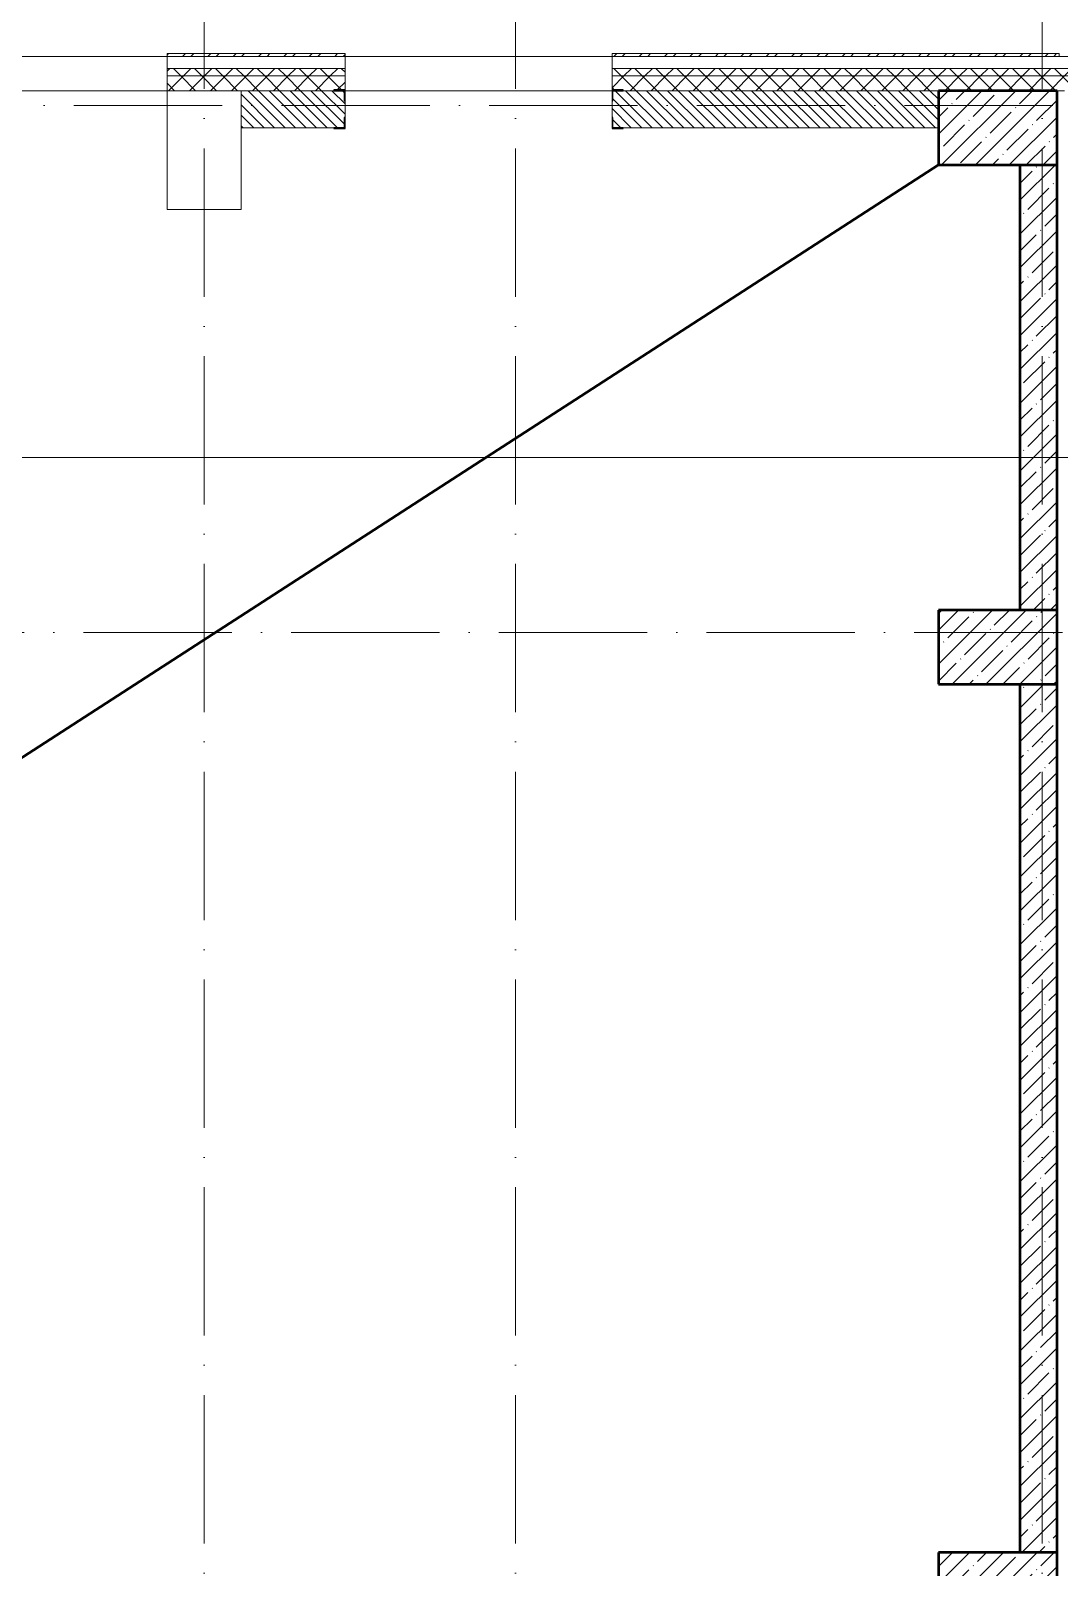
# Model space of a CAD drawing. Header units: millimetres. Extents: x -537608 to 253996, y -217170 to 186033.
# Drawn here: x -110904 to -103970, y 170271 to 180625 of the extents above; entities that cross this region are included whole.
import ezdxf

# ---------------------------------------------------------------- set-up
doc = ezdxf.new("R2010")
doc.units = ezdxf.units.MM
doc.linetypes.add('50_200_ШТРИХ_1Т_ш5_п1_п1_', pattern=[1400, 1000, -200, 0, -200])
for name, color, linetype, lineweight in [('A-DETL-____-OTLN-1', 7, 'Continuous', 50), ('A-GENM-____-MCUT', 7, 'Continuous', 25), ('A-GENM-____-OTLN-1', 7, 'Continuous', 25), ('A-WALL-____-MCUT', 7, 'Continuous', 13), ('A-WALL-____-MCUT-1', 7, 'Continuous', 9), ('A-WALL-____-MCUT-2', 7, 'Continuous', 50), ('A-WALL-____-OTLN', 7, 'Continuous', 9), ('A-WALL-____-PATT-1', 7, 'Continuous', 9), ('A-WALL-FNSH-MCUT-1', 7, 'Continuous', 9), ('S-COLS-____-MCUT', 7, 'Continuous', 50), ('S-COLS-____-OTLN', 7, 'Continuous', 9), ('S-GRID-____-OTLN-1', 7, '50_200_ШТРИХ_1Т_ш5_п1_п1_', 9)]:
    doc.layers.add(name, color=color, linetype=linetype, lineweight=lineweight)
doc.layers.add('G-____-____-SYMB-1', color=9, linetype='Continuous', lineweight=9, true_color=0x808080)
pattern_1 = [(45, (-178684.97, 94540.11), (-70.71068, 70.71068), []), (135, (-178684.97, 94540.11), (-70.71068, -70.71068), [])]
pattern_2 = [(45, (-178684.97, 94540.11), (-114.04925, 114.04925), []), (45, (-178570.92, 94540.11), (-114.04925, 114.04925), [201.612, -40.322, 3.353, -36.97])]

# ---------------------------------------------------------------- blocks, each defined once
blk = doc.blocks.new('BSC_Колонна _Прямоугольная - 500х800-V80-АР1_План отверстий 3 этажа в осях 1-64_Ю-ЯЯ')
at = {"layer": 'S-COLS-____-OTLN'}
for p, q in [((-250, 400), (250, 400)), ((-250, -150), (-250, 400)), ((250, 400), (250, -400))]:
    blk.add_line(p, q, dxfattribs=at)
blk = doc.blocks.new('BSC_Колонна _Прямоугольная - 500х800-V81-АР1_План отверстий 3 этажа в осях 1-64_Ю-ЯЯ')
at = {"layer": 'S-COLS-____-OTLN'}
h = blk.add_hatch(dxfattribs=at)
h.set_pattern_fill('FP_89', color=256, style=0, pattern_type=2)
h.set_pattern_definition([(315, (-85431.04, 74300), (114.04925, 114.04925), []), (315, (-85431.04, 74185.95), (114.04925, 114.04925), [201.613, -40.323, 3.353, -36.97])])
h.paths.add_polyline_path([(-250, 400), (-250, -400), (250, -400), (250, 400)], flags=0)
at = {"layer": 'S-COLS-____-MCUT'}
for p, q in [((250, 400), (-250, 400)), ((-250, 400), (-250, -400)), ((250, -400), (250, 400)), ((-250, -400), (250, -400))]:
    blk.add_line(p, q, dxfattribs=at)
blk = doc.blocks.new('BSC_Колонна _Прямоугольная - 500х800-V82-АР1_План отверстий 3 этажа в осях 1-64_Ю-ЯЯ')
at = {"layer": 'S-COLS-____-OTLN'}
h = blk.add_hatch(dxfattribs=at)
h.set_pattern_fill('FP_90', color=256, style=0, pattern_type=2)
h.set_pattern_definition([(315, (-81931.04, 74300), (114.04925, 114.04925), []), (315, (-81931.04, 74185.95), (114.04925, 114.04925), [201.613, -40.323, 3.353, -36.97])])
h.paths.add_polyline_path([(-250, 400), (-250, -400), (250, -400), (250, 400)], flags=0)
at = {"layer": 'S-COLS-____-MCUT'}
for p, q in [((250, 400), (-250, 400)), ((-250, 400), (-250, -400)), ((250, -400), (250, 400)), ((-250, -400), (250, -400))]:
    blk.add_line(p, q, dxfattribs=at)
blk = doc.blocks.new('BSC_Колонна _Прямоугольная - 500х800-V83-АР1_План отверстий 3 этажа в осях 1-64_Ю-ЯЯ')
at = {"layer": 'S-COLS-____-OTLN'}
h = blk.add_hatch(dxfattribs=at)
h.set_pattern_fill('FP_91', color=256, style=0, pattern_type=2)
h.set_pattern_definition([(315, (-75581.04, 74300), (114.04925, 114.04925), []), (315, (-75581.04, 74185.95), (114.04925, 114.04925), [201.613, -40.323, 3.353, -36.97])])
h.paths.add_polyline_path([(-250, 400), (-250, -400), (250, -400), (250, 400)], flags=0)
at = {"layer": 'S-COLS-____-MCUT'}
for p, q in [((250, 400), (-250, 400)), ((-250, 400), (-250, -400)), ((250, -400), (250, 400)), ((-250, -400), (250, -400))]:
    blk.add_line(p, q, dxfattribs=at)
blk = doc.blocks.new('Фахверк_СКБ_Уголок - 250_2160-27509414-АР1_План отверстий 3 этажа в осях 1-64_Ю-ЯЯ')
at = {"layer": 'A-GENM-____-MCUT'}
for p, q in [((200, 181), (125, 181)), ((125, 181), (125, 106)), ((125, 106), (131, 106)), ((131, 106), (131, 175)), ((131, 175), (200, 175)), ((200, 175), (200, 181)), ((131, -6), (125, -6)), ((125, -6), (125, -81)), ((125, -81), (200, -81)), ((131, -75), (131, -6)), ((200, -75), (131, -75)), ((200, -81), (200, -75))]:
    blk.add_line(p, q, dxfattribs=at)

msp = doc.modelspace()

# ---------------------------------------------------------------- hatches: boundary and pattern name
at = {"layer": 'A-WALL-____-PATT-1'}
h = msp.add_hatch(dxfattribs=at)
h.set_pattern_fill('FP_6', color=256, style=0, pattern_type=2)
h.set_pattern_definition([(45, (-178684.97, 94540.11), (-85.53659, 85.53659), []), (45, (-178627.95, 94540.11), (-85.53659, 85.53659), [])])
h.paths.add_polyline_path([(-103969.9702, 180451.1558), (-103969.9702, 180471.1558), (-106984.9702, 180471.1558), (-106984.9702, 180451.1558), (-104465.4961, 180451.1558)], flags=0)
h.paths.add_polyline_path([(-109984.9702, 180451.1558), (-108784.9702, 180451.1558), (-108784.9702, 180471.1558), (-109984.9702, 180471.1558)], flags=0)
h.paths.add_polyline_path([(-114784.9702, 180451.1558), (-114784.9702, 180471.1558), (-116034.9702, 180471.1558), (-116034.9702, 180451.1558), (-115070.2818, 180451.1558)], flags=0)
h.paths.add_polyline_path([(-112984.9702, 180451.1558), (-111784.9702, 180451.1558), (-111784.9702, 180471.1558), (-112984.9702, 180471.1558)], flags=0)
h.paths.add_polyline_path([(-117834.9702, 180451.1558), (-117834.9702, 180471.1558), (-119034.9702, 180471.1558), (-119034.9702, 180451.1558), (-118605.2104, 180451.1558)], flags=0)
h.paths.add_polyline_path([(-122034.9702, 180451.1558), (-120834.9702, 180451.1558), (-120834.9702, 180471.1558), (-122034.9702, 180471.1558)], flags=0)
h.paths.add_polyline_path([(-123834.9702, 180451.1558), (-123834.9702, 180471.1558), (-125034.9702, 180471.1558), (-125034.9702, 180451.1558)], flags=0)
h.paths.add_polyline_path([(-126834.9702, 180451.1558), (-126834.9702, 180471.1558), (-128519.9702, 180471.1558), (-128519.9702, 180451.1558)], flags=0)
h = msp.add_hatch(dxfattribs=at)
h.set_pattern_fill('FP_4', color=256, style=0, pattern_type=2)
h.set_pattern_definition(pattern_1)
h.paths.add_polyline_path([(-77204.9702, 180321.1558), (-77204.9702, 180371.1558), (-84184.9702, 180371.1558), (-84184.9702, 180321.1558), (-79720.996, 180321.1558)], flags=0)
h.paths.add_polyline_path([(-85184.9702, 180321.1558), (-85184.9702, 180371.1558), (-86934.9702, 180371.1558), (-86934.9702, 180321.1558), (-86790.8532, 180321.1558)], flags=0)
h.paths.add_polyline_path([(-92859.9702, 180321.1558), (-91734.9702, 180321.1558), (-91734.9702, 180371.1558), (-92859.9702, 180371.1558)], flags=0)
h.paths.add_polyline_path([(-94659.9702, 180321.1558), (-94659.9702, 180371.1558), (-95784.9702, 180371.1558), (-95784.9702, 180321.1558), (-94744.4425, 180321.1558)], flags=0)
h.paths.add_polyline_path([(-98279.371, 180321.1558), (-97584.9702, 180321.1558), (-97584.9702, 180371.1558), (-98634.9702, 180371.1558), (-98634.9702, 180321.1558)], flags=0)
h.paths.add_polyline_path([(-101634.9702, 180321.1558), (-100434.9702, 180321.1558), (-100434.9702, 180371.1558), (-101634.9702, 180371.1558)], flags=0)
h.paths.add_polyline_path([(-103434.9702, 180321.1558), (-103434.9702, 180371.1558), (-106984.9702, 180371.1558), (-106984.9702, 180321.1558), (-104465.4961, 180321.1558)], flags=0)
h.paths.add_polyline_path([(-108784.9702, 180321.1558), (-108784.9702, 180371.1558), (-109984.9702, 180371.1558), (-109984.9702, 180321.1558)], flags=0)
h.paths.add_polyline_path([(-114784.9702, 180321.1558), (-114784.9702, 180371.1558), (-116034.9702, 180371.1558), (-116034.9702, 180321.1558), (-115070.2818, 180321.1558)], flags=0)
h.paths.add_polyline_path([(-112984.9702, 180321.1558), (-111784.9702, 180321.1558), (-111784.9702, 180371.1558), (-112984.9702, 180371.1558)], flags=0)
h.paths.add_polyline_path([(-120834.9702, 180321.1558), (-120834.9702, 180371.1558), (-122034.9702, 180371.1558), (-122034.9702, 180321.1558)], flags=0)
h.paths.add_polyline_path([(-117834.9702, 180321.1558), (-117834.9702, 180371.1558), (-119034.9702, 180371.1558), (-119034.9702, 180321.1558), (-118605.2104, 180321.1558)], flags=0)
h.paths.add_polyline_path([(-123834.9702, 180321.1558), (-123834.9702, 180371.1558), (-125034.9702, 180371.1558), (-125034.9702, 180321.1558)], flags=0)
h.paths.add_polyline_path([(-126834.9702, 180321.1558), (-126834.9702, 180371.1558), (-128634.9702, 180371.1558), (-128634.9702, 180321.1558)], flags=0)
h = msp.add_hatch(dxfattribs=at)
h.set_pattern_fill('FP_4', color=256, style=0, pattern_type=2)
h.set_pattern_definition(pattern_1)
h.paths.add_polyline_path([(-77284.9702, 180221.1558), (-77204.9702, 180221.1558), (-77204.9702, 180321.1558), (-84184.9702, 180321.1558), (-84184.9702, 180221.1558), (-77334.9702, 180221.1558)], flags=0)
h.paths.add_polyline_path([(-85184.9702, 180221.1558), (-85184.9702, 180321.1558), (-86934.9702, 180321.1558), (-86934.9702, 180227.1558), (-86859.9702, 180227.1558), (-86859.9702, 180221.1558), (-85684.9702, 180221.1558)], flags=0)
h.paths.add_polyline_path([(-94734.9702, 180221.1558), (-94734.9702, 180227.1558), (-94659.9702, 180227.1558), (-94659.9702, 180321.1558), (-95784.9702, 180321.1558), (-95784.9702, 180221.1558), (-94744.4425, 180221.1558)], flags=0)
h.paths.add_polyline_path([(-92093.246, 180221.1558), (-91809.9702, 180221.1558), (-91809.9702, 180227.1558), (-91734.9702, 180227.1558), (-91734.9702, 180321.1558), (-92859.9702, 180321.1558), (-92859.9702, 180227.1558), (-92784.9702, 180227.1558), (-92784.9702, 180221.1558)], flags=0)
h.paths.add_polyline_path([(-97659.9702, 180221.1558), (-97659.9702, 180227.1558), (-97584.9702, 180227.1558), (-97584.9702, 180321.1558), (-98634.9702, 180321.1558), (-98634.9702, 180227.1558), (-98559.9702, 180227.1558), (-98559.9702, 180221.1558), (-98279.371, 180221.1558)], flags=0)
h.paths.add_polyline_path([(-100509.9702, 180221.1558), (-100509.9702, 180227.1558), (-100434.9702, 180227.1558), (-100434.9702, 180321.1558), (-101634.9702, 180321.1558), (-101634.9702, 180227.1558), (-101559.9702, 180227.1558), (-101559.9702, 180221.1558), (-100684.9702, 180221.1558)], flags=0)
h.paths.add_polyline_path([(-103434.9702, 180221.1558), (-103434.9702, 180321.1558), (-106984.9702, 180321.1558), (-106984.9702, 180227.1558), (-106909.9702, 180227.1558), (-106909.9702, 180221.1558), (-103934.9702, 180221.1558)], flags=0)
h.paths.add_polyline_path([(-109484.9702, 180221.1558), (-108859.9702, 180221.1558), (-108859.9702, 180227.1558), (-108784.9702, 180227.1558), (-108784.9702, 180321.1558), (-109984.9702, 180321.1558), (-109984.9702, 180221.1558)], flags=0)
h.paths.add_polyline_path([(-115434.9702, 180221.1558), (-114859.9702, 180221.1558), (-114859.9702, 180227.1558), (-114784.9702, 180227.1558), (-114784.9702, 180321.1558), (-116034.9702, 180321.1558), (-116034.9702, 180227.1558), (-115959.9702, 180227.1558), (-115959.9702, 180221.1558), (-115934.9702, 180221.1558)], flags=0)
h.paths.add_polyline_path([(-112909.9702, 180221.1558), (-111859.9702, 180221.1558), (-111859.9702, 180227.1558), (-111784.9702, 180227.1558), (-111784.9702, 180321.1558), (-112984.9702, 180321.1558), (-112984.9702, 180227.1558), (-112909.9702, 180227.1558)], flags=0)
h.paths.add_polyline_path([(-118605.2104, 180221.1558), (-117909.9702, 180221.1558), (-117909.9702, 180227.1558), (-117834.9702, 180227.1558), (-117834.9702, 180321.1558), (-119034.9702, 180321.1558), (-119034.9702, 180227.1558), (-118959.9702, 180227.1558), (-118959.9702, 180221.1558)], flags=0)
h.paths.add_polyline_path([(-120909.9702, 180221.1558), (-120909.9702, 180227.1558), (-120834.9702, 180227.1558), (-120834.9702, 180321.1558), (-122034.9702, 180321.1558), (-122034.9702, 180227.1558), (-121959.9702, 180227.1558), (-121959.9702, 180221.1558), (-121434.9702, 180221.1558)], flags=0)
h.paths.add_polyline_path([(-124959.9702, 180221.1558), (-123909.9702, 180221.1558), (-123909.9702, 180227.1558), (-123834.9702, 180227.1558), (-123834.9702, 180321.1558), (-125034.9702, 180321.1558), (-125034.9702, 180227.1558), (-124959.9702, 180227.1558)], flags=0)
h.paths.add_polyline_path([(-126909.9702, 180221.1558), (-126909.9702, 180227.1558), (-126834.9702, 180227.1558), (-126834.9702, 180321.1558), (-128634.9702, 180321.1558), (-128634.9702, 180221.1558), (-127684.9702, 180221.1558)], flags=0)
h = msp.add_hatch(dxfattribs=at)
h.set_pattern_fill('FP_9', color=256, style=0, pattern_type=2)
h.set_pattern_definition([(135, (-178684.97, 94540.114), (-35.35534, -35.35534), [])])
h.paths.add_polyline_path([(-104784.9702, 179971.1558), (-104784.9702, 180221.1558), (-106978.9702, 180221.1558), (-106978.9702, 180152.1558), (-106984.9702, 180152.1558), (-106984.9702, 180040.1558), (-106978.9702, 180040.1558), (-106978.9702, 179971.1558), (-106909.9702, 179971.1558)], flags=0)
h.paths.add_polyline_path([(-108859.9702, 179971.1558), (-108790.9702, 179971.1558), (-108790.9702, 180040.1558), (-108784.9702, 180040.1558), (-108784.9702, 180152.1558), (-108790.9702, 180152.1558), (-108790.9702, 180221.1558), (-109484.9702, 180221.1558), (-109484.9702, 179971.1558)], flags=0)
h = msp.add_hatch(dxfattribs=at)
h.set_pattern_fill('FP_12', color=256, style=0, pattern_type=2)
h.set_pattern_definition(pattern_2)
h.paths.add_polyline_path([(-103984.9702, 176721.1558), (-103984.9702, 179721.1558), (-104234.9702, 179721.1558), (-104234.9702, 176721.1558)], flags=0)
h = msp.add_hatch(dxfattribs=at)
h.set_pattern_fill('FP_12', color=256, style=0, pattern_type=2)
h.set_pattern_definition(pattern_2)
h.paths.add_polyline_path([(-104234.9702, 170371.1558), (-103984.9702, 170371.1558), (-103984.9702, 176221.1558), (-104234.9702, 176221.1558), (-104234.9702, 171137.3879)], flags=0)

# ---------------------------------------------------------------- linework, layer by layer
at = {"layer": 'A-DETL-____-OTLN-1'}
msp.add_line((-104784.9702, 179721.1558), (-127684.9702, 164921.1558), dxfattribs=at)
at = {"layer": 'A-WALL-____-MCUT'}
for p, q in [((-108784.9702, 180451.1558), (-109984.9702, 180451.1558)), ((-109984.9702, 180451.1558), (-109984.9702, 180221.1558)), ((-108784.9702, 180227.1558), (-108784.9702, 180451.1558)), ((-103434.9702, 180451.1558), (-106984.9702, 180451.1558)), ((-106984.9702, 180451.1558), (-106984.9702, 180227.1558)), ((-109984.9702, 180221.1558), (-109484.9702, 180221.1558)), ((-109484.9702, 180221.1558), (-109484.9702, 179971.1558)), ((-103984.9702, 180221.1558), (-103934.9702, 180221.1558)), ((-108784.9702, 180040.1558), (-108784.9702, 180152.1558)), ((-106984.9702, 180152.1558), (-106984.9702, 180040.1558)), ((-109484.9702, 179971.1558), (-108859.9702, 179971.1558)), ((-106909.9702, 179971.1558), (-104784.9702, 179971.1558))]:
    msp.add_line(p, q, dxfattribs=at)
at = {"layer": 'A-WALL-____-MCUT-1'}
for p, q in [((-108784.9702, 180371.1558), (-109984.9702, 180371.1558)), ((-103434.9702, 180371.1558), (-106984.9702, 180371.1558)), ((-108784.9702, 180321.1558), (-109984.9702, 180321.1558)), ((-103434.9702, 180321.1558), (-106984.9702, 180321.1558)), ((-109484.9702, 180221.1558), (-108859.9702, 180221.1558)), ((-108859.9702, 180221.1558), (-109484.9702, 180221.1558)), ((-106909.9702, 180221.1558), (-104784.9702, 180221.1558)), ((-104784.9702, 180221.1558), (-106909.9702, 180221.1558))]:
    msp.add_line(p, q, dxfattribs=at)
at = {"layer": 'A-WALL-____-MCUT-2'}
for p, q in [((-104234.9702, 179721.1558), (-104234.9702, 176721.1558)), ((-103984.9702, 176721.1558), (-103984.9702, 179721.1558)), ((-104234.9702, 176221.1558), (-104234.9702, 170371.1558)), ((-103984.9702, 170371.1558), (-103984.9702, 176221.1558))]:
    msp.add_line(p, q, dxfattribs=at)
at = {"layer": 'A-WALL-____-OTLN'}
for p, q in [((-111784.9702, 180451.1558), (-109984.9702, 180451.1558)), ((-108784.9702, 180451.1558), (-106984.9702, 180451.1558)), ((-109984.9702, 180221.1558), (-111784.9702, 180221.1558)), ((-106984.9702, 180221.1558), (-108784.9702, 180221.1558))]:
    msp.add_line(p, q, dxfattribs=at)
at = {"layer": 'A-WALL-FNSH-MCUT-1'}
for p, q in [((-108784.9702, 180471.1558), (-109984.9702, 180471.1558)), ((-109984.9702, 180471.1558), (-109984.9702, 180451.1558)), ((-108784.9702, 180451.1558), (-108784.9702, 180471.1558)), ((-103969.9702, 180471.1558), (-106984.9702, 180471.1558)), ((-106984.9702, 180471.1558), (-106984.9702, 180451.1558)), ((-103969.9702, 180451.1558), (-103969.9702, 180471.1558)), ((-109984.9702, 180451.1558), (-108784.9702, 180451.1558)), ((-106984.9702, 180451.1558), (-103969.9702, 180451.1558))]:
    msp.add_line(p, q, dxfattribs=at)
at = {"layer": 'G-____-____-SYMB-1'}
msp.add_line((-183412.0724, 177749.1664), (-74216.9844, 177749.1664), dxfattribs=at)
at = {"layer": 'S-GRID-____-OTLN-1'}
for p, q in [((-109734.9702, 185432.9652), (-109734.9702, 147431.7016)), ((-107634.9702, 185432.9652), (-107634.9702, 134521.1558)), ((-104084.9702, 185432.9652), (-104084.9702, 134811.339)), ((-74610.5636, 180121.1558), (-183353.7404, 180121.1558)), ((-183353.7404, 176571.1558), (-74610.5636, 176571.1558))]:
    msp.add_line(p, q, dxfattribs=at)

# ---------------------------------------------------------------- block references
at = {"layer": 'A-GENM-____-OTLN-1', "rotation": 180}
msp.add_blockref('Фахверк_СКБ_Уголок - 250_2160-27509414-АР1_План отверстий 3 этажа в осях 1-64_Ю-ЯЯ', (-108659.9702, 180146.1558), dxfattribs=at)
at = {"layer": 'A-GENM-____-OTLN-1'}
msp.add_blockref('Фахверк_СКБ_Уголок - 250_2160-27509414-АР1_План отверстий 3 этажа в осях 1-64_Ю-ЯЯ', (-107109.9702, 180046.1558), dxfattribs=at)
at = {"layer": 'S-COLS-____-OTLN'}
for name, p, rotation in [('BSC_Колонна _Прямоугольная - 500х800-V80-АР1_План отверстий 3 этажа в осях 1-64_Ю-ЯЯ', (-109734.9702, 179821.1558), 180), ('BSC_Колонна _Прямоугольная - 500х800-V81-АР1_План отверстий 3 этажа в осях 1-64_Ю-ЯЯ', (-104384.9702, 179971.1558), 89.9999999999999), ('BSC_Колонна _Прямоугольная - 500х800-V82-АР1_План отверстий 3 этажа в осях 1-64_Ю-ЯЯ', (-104384.9702, 176471.1558), 89.9999999999999), ('BSC_Колонна _Прямоугольная - 500х800-V83-АР1_План отверстий 3 этажа в осях 1-64_Ю-ЯЯ', (-104384.9702, 170121.1558), 89.9999999999999)]:
    msp.add_blockref(name, p, dxfattribs=dict(at, rotation=rotation))

doc.saveas('drawing.dxf')
